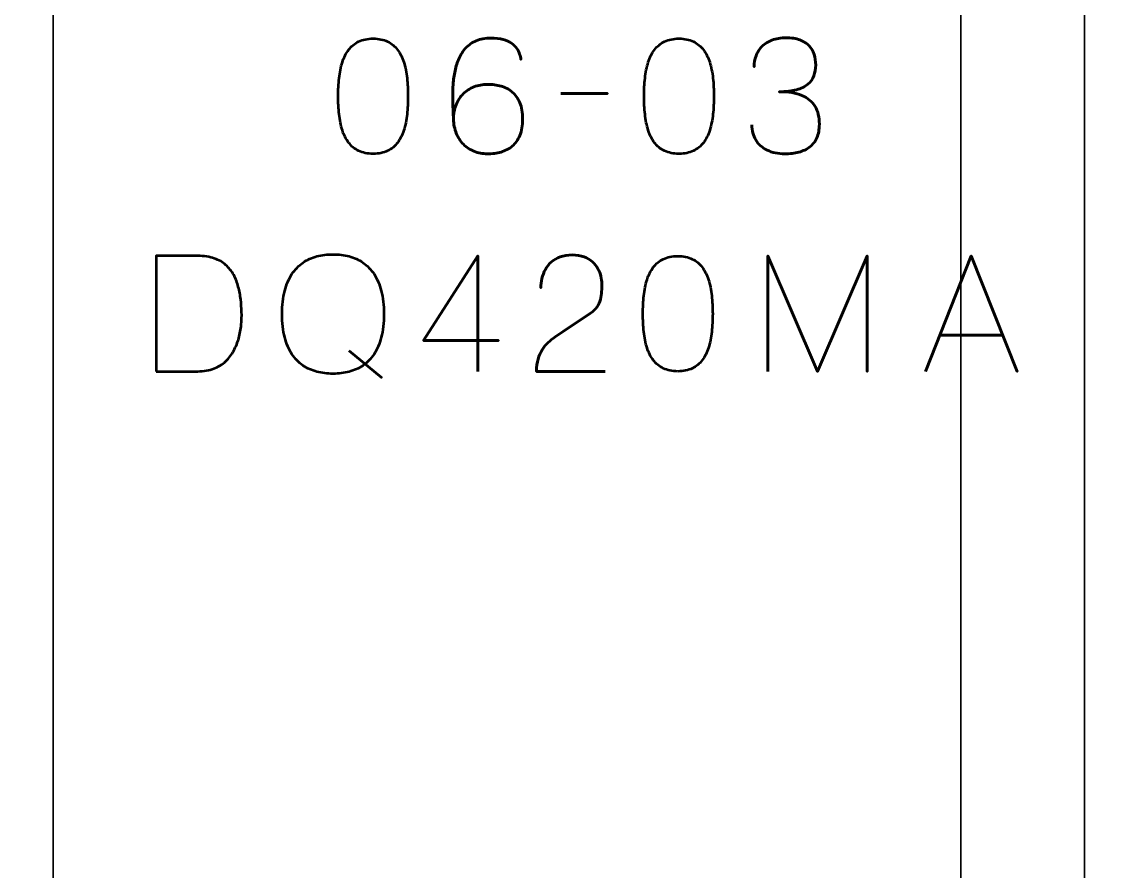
# Model space of a CAD drawing. Header units: centimetres. Extents: x -21 to 0, y -29.7 to 0.
# Drawn here: x -17.427 to -14.809, y -11.424 to -9.363 of the extents above; entities that cross this region are included whole.
import ezdxf

# ---------------------------------------------------------------- set-up
doc = ezdxf.new("R2010")
doc.units = ezdxf.units.CM
doc.header["$MEASUREMENT"] = 0
doc.layers.add('Layer 1', color=7, linetype='Continuous')

msp = doc.modelspace()

# ---------------------------------------------------------------- linework, layer by layer
at = {"layer": 'Layer 1', "color": 30, "lineweight": 35}
msp.add_lwpolyline([(-15.15003, -14.35001), (-14.85003, -14.35001), (-14.85003, -4.75001), (-15.15003, -4.75001), (-15.15003, -14.35001)], close=True, dxfattribs=at)
at = {"layer": 'Layer 1', "color": 22, "lineweight": 53}
msp.add_open_spline([(-21, -29.19991), (-21, -29.19991), (-21, -0.49996), (-21, -0.49996), (-21, -0.49996), (-21, -0.22299), (-20.77691, 0), (-20.49991, 0), (-20.49991, 0), (-20.49991, 0), (-0.5001, 0), (-0.5001, 0), (-0.5001, 0), (-0.22296, 0), (0, -0.22299), (0, -0.49996), (0, -0.49996), (0, -0.49996), (0, -29.19991), (0, -29.19991), (0, -29.19991), (0, -29.47691), (-0.22296, -29.7), (-0.5001, -29.7), (-0.5001, -29.7), (-0.5001, -29.7), (-20.49991, -29.7), (-20.49991, -29.7), (-20.49991, -29.7), (-20.77691, -29.7), (-21, -29.47691), (-21, -29.19991)], degree=3, knots=[0, 0, 0, 0, 0.125, 0.125, 0.125, 0.125, 0.25, 0.25, 0.25, 0.25, 0.375, 0.375, 0.375, 0.375, 0.5, 0.5, 0.5, 0.5, 0.625, 0.625, 0.625, 0.625, 0.75, 0.75, 0.75, 0.75, 0.875, 0.875, 0.875, 0.875, 1, 1, 1, 1], dxfattribs=at)
at = {"layer": 'Layer 1', "color": 114, "lineweight": 53}
msp.add_open_spline([(-18.75006, -14.19993), (-18.75006, -14.19993), (-18.75006, -3.89995), (-18.75006, -3.89995), (-18.75006, -3.89995), (-18.75006, -3.62295), (-18.52697, -3.39999), (-18.24997, -3.39999), (-18.24997, -3.39999), (-18.24997, -3.39999), (-13.9501, -3.39999), (-13.9501, -3.39999), (-13.9501, -3.39999), (-13.67296, -3.39999), (-13.45, -3.62295), (-13.45, -3.89995), (-13.45, -3.89995), (-13.45, -3.89995), (-13.45, -14.19993), (-13.45, -14.19993), (-13.45, -14.19993), (-13.45, -14.47693), (-13.67296, -14.70003), (-13.9501, -14.70003), (-13.9501, -14.70003), (-13.9501, -14.70003), (-18.24997, -14.70003), (-18.24997, -14.70003), (-18.24997, -14.70003), (-18.52697, -14.70003), (-18.75006, -14.47693), (-18.75006, -14.19993)], degree=3, knots=[0, 0, 0, 0, 0.125, 0.125, 0.125, 0.125, 0.25, 0.25, 0.25, 0.25, 0.375, 0.375, 0.375, 0.375, 0.5, 0.5, 0.5, 0.5, 0.625, 0.625, 0.625, 0.625, 0.75, 0.75, 0.75, 0.75, 0.875, 0.875, 0.875, 0.875, 1, 1, 1, 1], dxfattribs=at)
at = {"layer": 'Layer 1', "color": 30, "lineweight": 35}
msp.add_open_spline([(-17.35003, -4.75001), (-17.35003, -4.75001), (-16.55003, -4.75001), (-16.55003, -4.75001), (-16.55003, -4.75001), (-16.55003, -4.75001), (-16.55003, -5.10001), (-16.55003, -5.10001), (-16.55003, -5.10001), (-16.55003, -5.23806), (-16.43808, -5.35001), (-16.30003, -5.35001), (-16.30003, -5.35001), (-16.16198, -5.35001), (-16.05003, -5.23806), (-16.05003, -5.10001), (-16.05003, -5.10001), (-16.05003, -5.10001), (-16.05003, -4.75001), (-16.05003, -4.75001), (-16.05003, -4.75001), (-16.05003, -4.75001), (-14.85003, -4.75001), (-14.85003, -4.75001), (-14.85003, -4.75001), (-14.85003, -4.75001), (-14.85003, -14.35001), (-14.85003, -14.35001), (-14.85003, -14.35001), (-14.85003, -14.35001), (-16.05003, -14.35001), (-16.05003, -14.35001), (-16.05003, -14.35001), (-16.05003, -14.35001), (-16.05003, -14.00001), (-16.05003, -14.00001), (-16.05003, -14.00001), (-16.05003, -13.86196), (-16.16198, -13.75001), (-16.30003, -13.75001), (-16.30003, -13.75001), (-16.43808, -13.75001), (-16.55003, -13.86196), (-16.55003, -14.00001), (-16.55003, -14.00001), (-16.55003, -14.00001), (-16.55003, -14.35001), (-16.55003, -14.35001), (-16.55003, -14.35001), (-16.55003, -14.35001), (-17.35003, -14.35001), (-17.35003, -14.35001), (-17.35003, -14.35001), (-17.35003, -14.35001), (-17.35003, -4.75001), (-17.35003, -4.75001)], degree=3, knots=[0, 0, 0, 0, 0.0714286, 0.0714286, 0.0714286, 0.0714286, 0.1428571, 0.1428571, 0.1428571, 0.1428571, 0.2142857, 0.2142857, 0.2142857, 0.2142857, 0.2857143, 0.2857143, 0.2857143, 0.2857143, 0.3571429, 0.3571429, 0.3571429, 0.3571429, 0.4285714, 0.4285714, 0.4285714, 0.4285714, 0.5, 0.5, 0.5, 0.5, 0.5714286, 0.5714286, 0.5714286, 0.5714286, 0.6428571, 0.6428571, 0.6428571, 0.6428571, 0.7142857, 0.7142857, 0.7142857, 0.7142857, 0.7857143, 0.7857143, 0.7857143, 0.7857143, 0.8571429, 0.8571429, 0.8571429, 0.8571429, 0.9285714, 0.9285714, 0.9285714, 0.9285714, 1, 1, 1, 1], dxfattribs=at)
at = {"layer": 'Layer 1', "color": 30, "lineweight": 53}
for points, knots in [([(-16.57465, -9.6837), (-16.56107, -9.68364), (-16.54936, -9.68124), (-16.5396, -9.67659), (-16.5396, -9.67659), (-16.5299, -9.67193), (-16.52181, -9.66527), (-16.51534, -9.65679), (-16.51534, -9.65679), (-16.50894, -9.64826), (-16.5039, -9.63817), (-16.50014, -9.62653), (-16.50014, -9.62653), (-16.49646, -9.61488), (-16.49381, -9.60214), (-16.49232, -9.58817), (-16.49232, -9.58817), (-16.49077, -9.5742), (-16.48999, -9.55952), (-16.49006, -9.544), (-16.49006, -9.544), (-16.48999, -9.52854), (-16.49077, -9.51386), (-16.49232, -9.49995), (-16.49232, -9.49995), (-16.49381, -9.48605), (-16.49646, -9.47324), (-16.50014, -9.4616), (-16.50014, -9.4616), (-16.5039, -9.45002), (-16.50894, -9.43993), (-16.51534, -9.43133), (-16.51534, -9.43133), (-16.52181, -9.42279), (-16.5299, -9.41613), (-16.5396, -9.41148), (-16.5396, -9.41148), (-16.54936, -9.40675), (-16.56107, -9.40436), (-16.57465, -9.4043), (-16.57465, -9.4043), (-16.58823, -9.40436), (-16.59994, -9.40675), (-16.60971, -9.41148), (-16.60971, -9.41148), (-16.61941, -9.41613), (-16.62749, -9.42279), (-16.63396, -9.43133), (-16.63396, -9.43133), (-16.64036, -9.43993), (-16.64541, -9.45002), (-16.64916, -9.4616), (-16.64916, -9.4616), (-16.65285, -9.47324), (-16.6555, -9.48605), (-16.65699, -9.49995), (-16.65699, -9.49995), (-16.65854, -9.51386), (-16.65931, -9.52854), (-16.65925, -9.544), (-16.65925, -9.544), (-16.65931, -9.55952), (-16.65854, -9.5742), (-16.65699, -9.58817), (-16.65699, -9.58817), (-16.6555, -9.60214), (-16.65285, -9.61488), (-16.64916, -9.62653), (-16.64916, -9.62653), (-16.64541, -9.63817), (-16.64036, -9.64826), (-16.63396, -9.65679), (-16.63396, -9.65679), (-16.62749, -9.66527), (-16.61941, -9.67193), (-16.60971, -9.67659), (-16.60971, -9.67659), (-16.59994, -9.68124), (-16.58823, -9.68364), (-16.57465, -9.6837)], [0, 0, 0, 0, 0.05, 0.05, 0.05, 0.05, 0.1, 0.1, 0.1, 0.1, 0.15, 0.15, 0.15, 0.15, 0.2, 0.2, 0.2, 0.2, 0.25, 0.25, 0.25, 0.25, 0.3, 0.3, 0.3, 0.3, 0.35, 0.35, 0.35, 0.35, 0.4, 0.4, 0.4, 0.4, 0.45, 0.45, 0.45, 0.45, 0.5, 0.5, 0.5, 0.5, 0.55, 0.55, 0.55, 0.55, 0.6, 0.6, 0.6, 0.6, 0.65, 0.65, 0.65, 0.65, 0.7, 0.7, 0.7, 0.7, 0.75, 0.75, 0.75, 0.75, 0.8, 0.8, 0.8, 0.8, 0.85, 0.85, 0.85, 0.85, 0.9, 0.9, 0.9, 0.9, 0.95, 0.95, 0.95, 0.95, 1, 1, 1, 1]), ([(-16.57465, -9.6837), (-16.56107, -9.68364), (-16.54936, -9.68124), (-16.5396, -9.67659), (-16.5396, -9.67659), (-16.5299, -9.67193), (-16.52181, -9.66527), (-16.51534, -9.65679), (-16.51534, -9.65679), (-16.50894, -9.64826), (-16.5039, -9.63817), (-16.50014, -9.62653), (-16.50014, -9.62653), (-16.49646, -9.61488), (-16.49381, -9.60214), (-16.49232, -9.58817), (-16.49232, -9.58817), (-16.49077, -9.5742), (-16.48999, -9.55952), (-16.49006, -9.544), (-16.49006, -9.544), (-16.48999, -9.52854), (-16.49077, -9.51386), (-16.49232, -9.49995), (-16.49232, -9.49995), (-16.49381, -9.48605), (-16.49646, -9.47324), (-16.50014, -9.4616), (-16.50014, -9.4616), (-16.5039, -9.45002), (-16.50894, -9.43993), (-16.51534, -9.43133), (-16.51534, -9.43133), (-16.52181, -9.42279), (-16.5299, -9.41613), (-16.5396, -9.41148), (-16.5396, -9.41148), (-16.54936, -9.40675), (-16.56107, -9.40436), (-16.57465, -9.4043), (-16.57465, -9.4043), (-16.58823, -9.40436), (-16.59994, -9.40675), (-16.60971, -9.41148), (-16.60971, -9.41148), (-16.61941, -9.41613), (-16.62749, -9.42279), (-16.63396, -9.43133), (-16.63396, -9.43133), (-16.64036, -9.43993), (-16.64541, -9.45002), (-16.64916, -9.4616), (-16.64916, -9.4616), (-16.65285, -9.47324), (-16.6555, -9.48605), (-16.65699, -9.49995), (-16.65699, -9.49995), (-16.65854, -9.51386), (-16.65931, -9.52854), (-16.65925, -9.544), (-16.65925, -9.544), (-16.65931, -9.55952), (-16.65854, -9.5742), (-16.65699, -9.58817), (-16.65699, -9.58817), (-16.6555, -9.60214), (-16.65285, -9.61488), (-16.64916, -9.62653), (-16.64916, -9.62653), (-16.64541, -9.63817), (-16.64036, -9.64826), (-16.63396, -9.65679), (-16.63396, -9.65679), (-16.62749, -9.66527), (-16.61941, -9.67193), (-16.60971, -9.67659), (-16.60971, -9.67659), (-16.59994, -9.68124), (-16.58823, -9.68364), (-16.57465, -9.6837)], [0, 0, 0, 0, 0.05, 0.05, 0.05, 0.05, 0.1, 0.1, 0.1, 0.1, 0.15, 0.15, 0.15, 0.15, 0.2, 0.2, 0.2, 0.2, 0.25, 0.25, 0.25, 0.25, 0.3, 0.3, 0.3, 0.3, 0.35, 0.35, 0.35, 0.35, 0.4, 0.4, 0.4, 0.4, 0.45, 0.45, 0.45, 0.45, 0.5, 0.5, 0.5, 0.5, 0.55, 0.55, 0.55, 0.55, 0.6, 0.6, 0.6, 0.6, 0.65, 0.65, 0.65, 0.65, 0.7, 0.7, 0.7, 0.7, 0.75, 0.75, 0.75, 0.75, 0.8, 0.8, 0.8, 0.8, 0.85, 0.85, 0.85, 0.85, 0.9, 0.9, 0.9, 0.9, 0.95, 0.95, 0.95, 0.95, 1, 1, 1, 1]), ([(-16.37985, -9.59949), (-16.37979, -9.58681), (-16.37772, -9.57537), (-16.37358, -9.56502), (-16.37358, -9.56502), (-16.3695, -9.55473), (-16.36375, -9.54587), (-16.35631, -9.53844), (-16.35631, -9.53844), (-16.34894, -9.53106), (-16.3402, -9.52537), (-16.33024, -9.52136), (-16.33024, -9.52136), (-16.32028, -9.51735), (-16.30935, -9.51535), (-16.29758, -9.51528), (-16.29758, -9.51528), (-16.28575, -9.51522), (-16.27469, -9.5167), (-16.2644, -9.51968), (-16.2644, -9.51968), (-16.25412, -9.52259), (-16.24513, -9.52738), (-16.2373, -9.53397), (-16.2373, -9.53397), (-16.22948, -9.54051), (-16.22333, -9.54917), (-16.21894, -9.55997), (-16.21894, -9.55997), (-16.21454, -9.57077), (-16.21227, -9.5839), (-16.21221, -9.59949), (-16.21221, -9.59949), (-16.21227, -9.61508), (-16.21454, -9.62821), (-16.21894, -9.63901), (-16.21894, -9.63901), (-16.22333, -9.64981), (-16.22948, -9.65848), (-16.2373, -9.66501), (-16.2373, -9.66501), (-16.24513, -9.67161), (-16.25412, -9.67639), (-16.2644, -9.6793), (-16.2644, -9.6793), (-16.27469, -9.68228), (-16.28575, -9.68376), (-16.29758, -9.6837), (-16.29758, -9.6837), (-16.30935, -9.68364), (-16.32015, -9.68163), (-16.33005, -9.67762), (-16.33005, -9.67762), (-16.33988, -9.67361), (-16.34842, -9.66792), (-16.35573, -9.66048), (-16.35573, -9.66048), (-16.36303, -9.65311), (-16.36879, -9.64425), (-16.37293, -9.6339), (-16.37293, -9.6339), (-16.37713, -9.62362), (-16.3794, -9.61217), (-16.37985, -9.59949), (-16.37985, -9.59949), (-16.38011, -9.59309), (-16.38043, -9.58546), (-16.38089, -9.5766), (-16.38089, -9.5766), (-16.38134, -9.56767), (-16.3816, -9.55797), (-16.38166, -9.54756), (-16.38166, -9.54756), (-16.38173, -9.53708), (-16.3814, -9.52628), (-16.38056, -9.51522), (-16.38056, -9.51522), (-16.37979, -9.50409), (-16.37823, -9.49316), (-16.37597, -9.48236), (-16.37597, -9.48236), (-16.37371, -9.47163), (-16.37047, -9.46147), (-16.3662, -9.45196), (-16.3662, -9.45196), (-16.36194, -9.44246), (-16.35644, -9.43405), (-16.34965, -9.42674), (-16.34965, -9.42674), (-16.34279, -9.41943), (-16.33445, -9.41367), (-16.32455, -9.40947), (-16.32455, -9.40947), (-16.31466, -9.40533), (-16.30295, -9.4032), (-16.28943, -9.40313), (-16.28943, -9.40313), (-16.27766, -9.4032), (-16.2677, -9.40436), (-16.25942, -9.40663), (-16.25942, -9.40663), (-16.25114, -9.40889), (-16.24435, -9.41193), (-16.23892, -9.41568), (-16.23892, -9.41568), (-16.23355, -9.4195), (-16.22928, -9.42364), (-16.22618, -9.42823), (-16.22618, -9.42823), (-16.22307, -9.43275), (-16.22075, -9.43735), (-16.21932, -9.44194), (-16.21932, -9.44194), (-16.21784, -9.44653), (-16.21687, -9.4508), (-16.21648, -9.45474), (-16.21648, -9.45474), (-16.21687, -9.4508), (-16.21784, -9.44653), (-16.21932, -9.44194), (-16.21932, -9.44194), (-16.22075, -9.43735), (-16.22307, -9.43275), (-16.22618, -9.42823), (-16.22618, -9.42823), (-16.22928, -9.42364), (-16.23355, -9.4195), (-16.23892, -9.41568), (-16.23892, -9.41568), (-16.24435, -9.41193), (-16.25114, -9.40889), (-16.25942, -9.40663), (-16.25942, -9.40663), (-16.2677, -9.40436), (-16.27766, -9.4032), (-16.28943, -9.40313), (-16.28943, -9.40313), (-16.30295, -9.4032), (-16.31466, -9.40533), (-16.32455, -9.40947), (-16.32455, -9.40947), (-16.33445, -9.41367), (-16.34279, -9.41943), (-16.34965, -9.42674), (-16.34965, -9.42674), (-16.35644, -9.43405), (-16.36194, -9.44246), (-16.3662, -9.45196), (-16.3662, -9.45196), (-16.37047, -9.46147), (-16.37371, -9.47163), (-16.37597, -9.48236), (-16.37597, -9.48236), (-16.37823, -9.49316), (-16.37979, -9.50409), (-16.38056, -9.51522), (-16.38056, -9.51522), (-16.3814, -9.52628), (-16.38173, -9.53708), (-16.38166, -9.54756), (-16.38166, -9.54756), (-16.3816, -9.55797), (-16.38134, -9.56767), (-16.38089, -9.5766), (-16.38089, -9.5766), (-16.38043, -9.58546), (-16.38011, -9.59309), (-16.37985, -9.59949), (-16.37985, -9.59949), (-16.3794, -9.61217), (-16.37713, -9.62362), (-16.37293, -9.6339), (-16.37293, -9.6339), (-16.36879, -9.64425), (-16.36303, -9.65311), (-16.35573, -9.66048), (-16.35573, -9.66048), (-16.34842, -9.66792), (-16.33988, -9.67361), (-16.33005, -9.67762), (-16.33005, -9.67762), (-16.32015, -9.68163), (-16.30935, -9.68364), (-16.29758, -9.6837), (-16.29758, -9.6837), (-16.28575, -9.68376), (-16.27469, -9.68228), (-16.2644, -9.6793), (-16.2644, -9.6793), (-16.25412, -9.67639), (-16.24513, -9.67161), (-16.2373, -9.66501), (-16.2373, -9.66501), (-16.22948, -9.65848), (-16.22333, -9.64981), (-16.21894, -9.63901), (-16.21894, -9.63901), (-16.21454, -9.62821), (-16.21227, -9.61508), (-16.21221, -9.59949), (-16.21221, -9.59949), (-16.21227, -9.5839), (-16.21454, -9.57077), (-16.21894, -9.55997), (-16.21894, -9.55997), (-16.22333, -9.54917), (-16.22948, -9.54051), (-16.2373, -9.53397), (-16.2373, -9.53397), (-16.24513, -9.52738), (-16.25412, -9.52259), (-16.2644, -9.51968), (-16.2644, -9.51968), (-16.27469, -9.5167), (-16.28575, -9.51522), (-16.29758, -9.51528), (-16.29758, -9.51528), (-16.30935, -9.51535), (-16.32028, -9.51735), (-16.33024, -9.52136), (-16.33024, -9.52136), (-16.3402, -9.52537), (-16.34894, -9.53106), (-16.35631, -9.53844), (-16.35631, -9.53844), (-16.36375, -9.54587), (-16.3695, -9.55473), (-16.37358, -9.56502), (-16.37358, -9.56502), (-16.37772, -9.57537), (-16.37979, -9.58681), (-16.37985, -9.59949)], [0, 0, 0, 0, 0.0172414, 0.0172414, 0.0172414, 0.0172414, 0.0344828, 0.0344828, 0.0344828, 0.0344828, 0.0517241, 0.0517241, 0.0517241, 0.0517241, 0.0689655, 0.0689655, 0.0689655, 0.0689655, 0.0862069, 0.0862069, 0.0862069, 0.0862069, 0.1034483, 0.1034483, 0.1034483, 0.1034483, 0.1206897, 0.1206897, 0.1206897, 0.1206897, 0.137931, 0.137931, 0.137931, 0.137931, 0.1551724, 0.1551724, 0.1551724, 0.1551724, 0.1724138, 0.1724138, 0.1724138, 0.1724138, 0.1896552, 0.1896552, 0.1896552, 0.1896552, 0.2068966, 0.2068966, 0.2068966, 0.2068966, 0.2241379, 0.2241379, 0.2241379, 0.2241379, 0.2413793, 0.2413793, 0.2413793, 0.2413793, 0.2586207, 0.2586207, 0.2586207, 0.2586207, 0.2758621, 0.2758621, 0.2758621, 0.2758621, 0.2931034, 0.2931034, 0.2931034, 0.2931034, 0.3103448, 0.3103448, 0.3103448, 0.3103448, 0.3275862, 0.3275862, 0.3275862, 0.3275862, 0.3448276, 0.3448276, 0.3448276, 0.3448276, 0.362069, 0.362069, 0.362069, 0.362069, 0.3793103, 0.3793103, 0.3793103, 0.3793103, 0.3965517, 0.3965517, 0.3965517, 0.3965517, 0.4137931, 0.4137931, 0.4137931, 0.4137931, 0.4310345, 0.4310345, 0.4310345, 0.4310345, 0.4482759, 0.4482759, 0.4482759, 0.4482759, 0.4655172, 0.4655172, 0.4655172, 0.4655172, 0.4827586, 0.4827586, 0.4827586, 0.4827586, 0.5, 0.5, 0.5, 0.5, 0.5172414, 0.5172414, 0.5172414, 0.5172414, 0.5344828, 0.5344828, 0.5344828, 0.5344828, 0.5517241, 0.5517241, 0.5517241, 0.5517241, 0.5689655, 0.5689655, 0.5689655, 0.5689655, 0.5862069, 0.5862069, 0.5862069, 0.5862069, 0.6034483, 0.6034483, 0.6034483, 0.6034483, 0.6206897, 0.6206897, 0.6206897, 0.6206897, 0.637931, 0.637931, 0.637931, 0.637931, 0.6551724, 0.6551724, 0.6551724, 0.6551724, 0.6724138, 0.6724138, 0.6724138, 0.6724138, 0.6896552, 0.6896552, 0.6896552, 0.6896552, 0.7068966, 0.7068966, 0.7068966, 0.7068966, 0.7241379, 0.7241379, 0.7241379, 0.7241379, 0.7413793, 0.7413793, 0.7413793, 0.7413793, 0.7586207, 0.7586207, 0.7586207, 0.7586207, 0.7758621, 0.7758621, 0.7758621, 0.7758621, 0.7931034, 0.7931034, 0.7931034, 0.7931034, 0.8103448, 0.8103448, 0.8103448, 0.8103448, 0.8275862, 0.8275862, 0.8275862, 0.8275862, 0.8448276, 0.8448276, 0.8448276, 0.8448276, 0.862069, 0.862069, 0.862069, 0.862069, 0.8793103, 0.8793103, 0.8793103, 0.8793103, 0.8965517, 0.8965517, 0.8965517, 0.8965517, 0.9137931, 0.9137931, 0.9137931, 0.9137931, 0.9310345, 0.9310345, 0.9310345, 0.9310345, 0.9482759, 0.9482759, 0.9482759, 0.9482759, 0.9655172, 0.9655172, 0.9655172, 0.9655172, 0.9827586, 0.9827586, 0.9827586, 0.9827586, 1, 1, 1, 1]), ([(-15.83307, -9.6837), (-15.81949, -9.68364), (-15.80778, -9.68124), (-15.79802, -9.67659), (-15.79802, -9.67659), (-15.78832, -9.67193), (-15.78023, -9.66527), (-15.77376, -9.65679), (-15.77376, -9.65679), (-15.76736, -9.64826), (-15.76232, -9.63817), (-15.75856, -9.62653), (-15.75856, -9.62653), (-15.75488, -9.61488), (-15.75223, -9.60214), (-15.75074, -9.58817), (-15.75074, -9.58817), (-15.74919, -9.5742), (-15.74841, -9.55952), (-15.74848, -9.544), (-15.74848, -9.544), (-15.74841, -9.52854), (-15.74919, -9.51386), (-15.75074, -9.49995), (-15.75074, -9.49995), (-15.75223, -9.48605), (-15.75488, -9.47324), (-15.75856, -9.4616), (-15.75856, -9.4616), (-15.76232, -9.45002), (-15.76736, -9.43993), (-15.77376, -9.43133), (-15.77376, -9.43133), (-15.78023, -9.42279), (-15.78832, -9.41613), (-15.79802, -9.41148), (-15.79802, -9.41148), (-15.80778, -9.40675), (-15.81949, -9.40436), (-15.83307, -9.4043), (-15.83307, -9.4043), (-15.84665, -9.40436), (-15.85836, -9.40675), (-15.86813, -9.41148), (-15.86813, -9.41148), (-15.87783, -9.41613), (-15.88591, -9.42279), (-15.89238, -9.43133), (-15.89238, -9.43133), (-15.89878, -9.43993), (-15.90383, -9.45002), (-15.90758, -9.4616), (-15.90758, -9.4616), (-15.91127, -9.47324), (-15.91392, -9.48605), (-15.91541, -9.49995), (-15.91541, -9.49995), (-15.91696, -9.51386), (-15.91773, -9.52854), (-15.91767, -9.544), (-15.91767, -9.544), (-15.91773, -9.55952), (-15.91696, -9.5742), (-15.91541, -9.58817), (-15.91541, -9.58817), (-15.91392, -9.60214), (-15.91127, -9.61488), (-15.90758, -9.62653), (-15.90758, -9.62653), (-15.90383, -9.63817), (-15.89878, -9.64826), (-15.89238, -9.65679), (-15.89238, -9.65679), (-15.88591, -9.66527), (-15.87783, -9.67193), (-15.86813, -9.67659), (-15.86813, -9.67659), (-15.85836, -9.68124), (-15.84665, -9.68364), (-15.83307, -9.6837)], [0, 0, 0, 0, 0.05, 0.05, 0.05, 0.05, 0.1, 0.1, 0.1, 0.1, 0.15, 0.15, 0.15, 0.15, 0.2, 0.2, 0.2, 0.2, 0.25, 0.25, 0.25, 0.25, 0.3, 0.3, 0.3, 0.3, 0.35, 0.35, 0.35, 0.35, 0.4, 0.4, 0.4, 0.4, 0.45, 0.45, 0.45, 0.45, 0.5, 0.5, 0.5, 0.5, 0.55, 0.55, 0.55, 0.55, 0.6, 0.6, 0.6, 0.6, 0.65, 0.65, 0.65, 0.65, 0.7, 0.7, 0.7, 0.7, 0.75, 0.75, 0.75, 0.75, 0.8, 0.8, 0.8, 0.8, 0.85, 0.85, 0.85, 0.85, 0.9, 0.9, 0.9, 0.9, 0.95, 0.95, 0.95, 0.95, 1, 1, 1, 1]), ([(-15.83307, -9.6837), (-15.81949, -9.68364), (-15.80778, -9.68124), (-15.79802, -9.67659), (-15.79802, -9.67659), (-15.78832, -9.67193), (-15.78023, -9.66527), (-15.77376, -9.65679), (-15.77376, -9.65679), (-15.76736, -9.64826), (-15.76232, -9.63817), (-15.75856, -9.62653), (-15.75856, -9.62653), (-15.75488, -9.61488), (-15.75223, -9.60214), (-15.75074, -9.58817), (-15.75074, -9.58817), (-15.74919, -9.5742), (-15.74841, -9.55952), (-15.74848, -9.544), (-15.74848, -9.544), (-15.74841, -9.52854), (-15.74919, -9.51386), (-15.75074, -9.49995), (-15.75074, -9.49995), (-15.75223, -9.48605), (-15.75488, -9.47324), (-15.75856, -9.4616), (-15.75856, -9.4616), (-15.76232, -9.45002), (-15.76736, -9.43993), (-15.77376, -9.43133), (-15.77376, -9.43133), (-15.78023, -9.42279), (-15.78832, -9.41613), (-15.79802, -9.41148), (-15.79802, -9.41148), (-15.80778, -9.40675), (-15.81949, -9.40436), (-15.83307, -9.4043), (-15.83307, -9.4043), (-15.84665, -9.40436), (-15.85836, -9.40675), (-15.86813, -9.41148), (-15.86813, -9.41148), (-15.87783, -9.41613), (-15.88591, -9.42279), (-15.89238, -9.43133), (-15.89238, -9.43133), (-15.89878, -9.43993), (-15.90383, -9.45002), (-15.90758, -9.4616), (-15.90758, -9.4616), (-15.91127, -9.47324), (-15.91392, -9.48605), (-15.91541, -9.49995), (-15.91541, -9.49995), (-15.91696, -9.51386), (-15.91773, -9.52854), (-15.91767, -9.544), (-15.91767, -9.544), (-15.91773, -9.55952), (-15.91696, -9.5742), (-15.91541, -9.58817), (-15.91541, -9.58817), (-15.91392, -9.60214), (-15.91127, -9.61488), (-15.90758, -9.62653), (-15.90758, -9.62653), (-15.90383, -9.63817), (-15.89878, -9.64826), (-15.89238, -9.65679), (-15.89238, -9.65679), (-15.88591, -9.66527), (-15.87783, -9.67193), (-15.86813, -9.67659), (-15.86813, -9.67659), (-15.85836, -9.68124), (-15.84665, -9.68364), (-15.83307, -9.6837)], [0, 0, 0, 0, 0.05, 0.05, 0.05, 0.05, 0.1, 0.1, 0.1, 0.1, 0.15, 0.15, 0.15, 0.15, 0.2, 0.2, 0.2, 0.2, 0.25, 0.25, 0.25, 0.25, 0.3, 0.3, 0.3, 0.3, 0.35, 0.35, 0.35, 0.35, 0.4, 0.4, 0.4, 0.4, 0.45, 0.45, 0.45, 0.45, 0.5, 0.5, 0.5, 0.5, 0.55, 0.55, 0.55, 0.55, 0.6, 0.6, 0.6, 0.6, 0.65, 0.65, 0.65, 0.65, 0.7, 0.7, 0.7, 0.7, 0.75, 0.75, 0.75, 0.75, 0.8, 0.8, 0.8, 0.8, 0.85, 0.85, 0.85, 0.85, 0.9, 0.9, 0.9, 0.9, 0.95, 0.95, 0.95, 0.95, 1, 1, 1, 1]), ([(-15.65651, -9.61346), (-15.65644, -9.62743), (-15.65321, -9.63959), (-15.64681, -9.65013), (-15.64681, -9.65013), (-15.64041, -9.66061), (-15.63129, -9.66882), (-15.61939, -9.67471), (-15.61939, -9.67471), (-15.60748, -9.6806), (-15.59319, -9.68357), (-15.57657, -9.6837), (-15.57657, -9.6837), (-15.56409, -9.6837), (-15.55277, -9.68241), (-15.54248, -9.67969), (-15.54248, -9.67969), (-15.53227, -9.67697), (-15.52347, -9.67277), (-15.51603, -9.66701), (-15.51603, -9.66701), (-15.50859, -9.66126), (-15.5029, -9.65382), (-15.49883, -9.64476), (-15.49883, -9.64476), (-15.49482, -9.63565), (-15.49281, -9.62471), (-15.49275, -9.61191), (-15.49275, -9.61191), (-15.49268, -9.59483), (-15.49618, -9.58041), (-15.5031, -9.5687), (-15.5031, -9.5687), (-15.51002, -9.557), (-15.52075, -9.5482), (-15.53518, -9.54219), (-15.53518, -9.54219), (-15.5496, -9.53617), (-15.5681, -9.53313), (-15.59054, -9.53313), (-15.59054, -9.53313), (-15.57379, -9.5332), (-15.55975, -9.53165), (-15.54831, -9.52848), (-15.54831, -9.52848), (-15.53692, -9.52531), (-15.5278, -9.52084), (-15.52095, -9.51502), (-15.52095, -9.51502), (-15.51409, -9.50927), (-15.50911, -9.50241), (-15.50614, -9.49452), (-15.50614, -9.49452), (-15.5031, -9.48669), (-15.50161, -9.47809), (-15.50167, -9.46871), (-15.50167, -9.46871), (-15.50161, -9.45934), (-15.5029, -9.45067), (-15.50549, -9.44265), (-15.50549, -9.44265), (-15.50801, -9.43463), (-15.51215, -9.42758), (-15.51778, -9.42157), (-15.51778, -9.42157), (-15.5234, -9.41555), (-15.53084, -9.41083), (-15.53996, -9.40747), (-15.53996, -9.40747), (-15.54915, -9.4041), (-15.56034, -9.40242), (-15.57346, -9.40236), (-15.57346, -9.40236), (-15.58653, -9.40242), (-15.59798, -9.40436), (-15.60768, -9.40811), (-15.60768, -9.40811), (-15.61744, -9.41186), (-15.62546, -9.41697), (-15.63193, -9.42351), (-15.63193, -9.42351), (-15.63834, -9.43004), (-15.64312, -9.43748), (-15.64629, -9.44588), (-15.64629, -9.44588), (-15.64952, -9.45429), (-15.65108, -9.46322), (-15.65108, -9.4726), (-15.65108, -9.4726), (-15.65108, -9.46322), (-15.64952, -9.45429), (-15.64629, -9.44588), (-15.64629, -9.44588), (-15.64312, -9.43748), (-15.63834, -9.43004), (-15.63193, -9.42351), (-15.63193, -9.42351), (-15.62546, -9.41697), (-15.61744, -9.41186), (-15.60768, -9.40811), (-15.60768, -9.40811), (-15.59798, -9.40436), (-15.58653, -9.40242), (-15.57346, -9.40236), (-15.57346, -9.40236), (-15.56034, -9.40242), (-15.54915, -9.4041), (-15.53996, -9.40747), (-15.53996, -9.40747), (-15.53084, -9.41083), (-15.5234, -9.41555), (-15.51778, -9.42157), (-15.51778, -9.42157), (-15.51215, -9.42758), (-15.50801, -9.43463), (-15.50549, -9.44265), (-15.50549, -9.44265), (-15.5029, -9.45067), (-15.50161, -9.45934), (-15.50167, -9.46871), (-15.50167, -9.46871), (-15.50161, -9.47809), (-15.5031, -9.48669), (-15.50614, -9.49452), (-15.50614, -9.49452), (-15.50911, -9.50241), (-15.51409, -9.50927), (-15.52095, -9.51502), (-15.52095, -9.51502), (-15.5278, -9.52084), (-15.53692, -9.52531), (-15.54831, -9.52848), (-15.54831, -9.52848), (-15.55975, -9.53165), (-15.57379, -9.5332), (-15.59054, -9.53313), (-15.59054, -9.53313), (-15.5681, -9.53313), (-15.5496, -9.53617), (-15.53518, -9.54219), (-15.53518, -9.54219), (-15.52075, -9.5482), (-15.51002, -9.557), (-15.5031, -9.5687), (-15.5031, -9.5687), (-15.49618, -9.58041), (-15.49268, -9.59483), (-15.49275, -9.61191), (-15.49275, -9.61191), (-15.49281, -9.62471), (-15.49482, -9.63565), (-15.49883, -9.64476), (-15.49883, -9.64476), (-15.5029, -9.65382), (-15.50859, -9.66126), (-15.51603, -9.66701), (-15.51603, -9.66701), (-15.52347, -9.67277), (-15.53227, -9.67697), (-15.54248, -9.67969), (-15.54248, -9.67969), (-15.55277, -9.68241), (-15.56409, -9.6837), (-15.57657, -9.6837), (-15.57657, -9.6837), (-15.59319, -9.68357), (-15.60748, -9.6806), (-15.61939, -9.67471), (-15.61939, -9.67471), (-15.63129, -9.66882), (-15.64041, -9.66061), (-15.64681, -9.65013), (-15.64681, -9.65013), (-15.65321, -9.63959), (-15.65644, -9.62743), (-15.65651, -9.61346)], [0, 0, 0, 0, 0.0227273, 0.0227273, 0.0227273, 0.0227273, 0.0454545, 0.0454545, 0.0454545, 0.0454545, 0.0681818, 0.0681818, 0.0681818, 0.0681818, 0.0909091, 0.0909091, 0.0909091, 0.0909091, 0.1136364, 0.1136364, 0.1136364, 0.1136364, 0.1363636, 0.1363636, 0.1363636, 0.1363636, 0.1590909, 0.1590909, 0.1590909, 0.1590909, 0.1818182, 0.1818182, 0.1818182, 0.1818182, 0.2045455, 0.2045455, 0.2045455, 0.2045455, 0.2272727, 0.2272727, 0.2272727, 0.2272727, 0.25, 0.25, 0.25, 0.25, 0.2727273, 0.2727273, 0.2727273, 0.2727273, 0.2954545, 0.2954545, 0.2954545, 0.2954545, 0.3181818, 0.3181818, 0.3181818, 0.3181818, 0.3409091, 0.3409091, 0.3409091, 0.3409091, 0.3636364, 0.3636364, 0.3636364, 0.3636364, 0.3863636, 0.3863636, 0.3863636, 0.3863636, 0.4090909, 0.4090909, 0.4090909, 0.4090909, 0.4318182, 0.4318182, 0.4318182, 0.4318182, 0.4545455, 0.4545455, 0.4545455, 0.4545455, 0.4772727, 0.4772727, 0.4772727, 0.4772727, 0.5, 0.5, 0.5, 0.5, 0.5227273, 0.5227273, 0.5227273, 0.5227273, 0.5454545, 0.5454545, 0.5454545, 0.5454545, 0.5681818, 0.5681818, 0.5681818, 0.5681818, 0.5909091, 0.5909091, 0.5909091, 0.5909091, 0.6136364, 0.6136364, 0.6136364, 0.6136364, 0.6363636, 0.6363636, 0.6363636, 0.6363636, 0.6590909, 0.6590909, 0.6590909, 0.6590909, 0.6818182, 0.6818182, 0.6818182, 0.6818182, 0.7045455, 0.7045455, 0.7045455, 0.7045455, 0.7272727, 0.7272727, 0.7272727, 0.7272727, 0.75, 0.75, 0.75, 0.75, 0.7727273, 0.7727273, 0.7727273, 0.7727273, 0.7954545, 0.7954545, 0.7954545, 0.7954545, 0.8181818, 0.8181818, 0.8181818, 0.8181818, 0.8409091, 0.8409091, 0.8409091, 0.8409091, 0.8636364, 0.8636364, 0.8636364, 0.8636364, 0.8863636, 0.8863636, 0.8863636, 0.8863636, 0.9090909, 0.9090909, 0.9090909, 0.9090909, 0.9318182, 0.9318182, 0.9318182, 0.9318182, 0.9545455, 0.9545455, 0.9545455, 0.9545455, 0.9772727, 0.9772727, 0.9772727, 0.9772727, 1, 1, 1, 1]), ([(-16.11946, -9.5374), (-16.11946, -9.5374), (-16.00653, -9.5374), (-16.00653, -9.5374), (-16.00653, -9.5374), (-16.00653, -9.5374), (-16.11946, -9.5374), (-16.11946, -9.5374)], [0, 0, 0, 0, 0.5, 0.5, 0.5, 0.5, 1, 1, 1, 1]), ([(-17.10029, -10.21108), (-17.10029, -10.21108), (-17.10029, -9.93129), (-17.10029, -9.93129), (-17.10029, -9.93129), (-17.10029, -9.93129), (-16.99939, -9.93129), (-16.99939, -9.93129), (-16.99939, -9.93129), (-16.98407, -9.93135), (-16.97081, -9.93336), (-16.95962, -9.9373), (-16.95962, -9.9373), (-16.94849, -9.94125), (-16.93905, -9.94668), (-16.93142, -9.95354), (-16.93142, -9.95354), (-16.92372, -9.96046), (-16.91751, -9.96841), (-16.91266, -9.97734), (-16.91266, -9.97734), (-16.90781, -9.98633), (-16.90406, -9.9959), (-16.90141, -10.00605), (-16.90141, -10.00605), (-16.89876, -10.01614), (-16.89688, -10.02643), (-16.89572, -10.03684), (-16.89572, -10.03684), (-16.89455, -10.04725), (-16.89378, -10.05734), (-16.89345, -10.06711), (-16.89345, -10.06711), (-16.893, -10.07688), (-16.89332, -10.08716), (-16.89436, -10.09796), (-16.89436, -10.09796), (-16.89539, -10.10876), (-16.89733, -10.11956), (-16.90024, -10.1303), (-16.90024, -10.1303), (-16.90309, -10.14104), (-16.90716, -10.15125), (-16.9124, -10.16089), (-16.9124, -10.16089), (-16.91758, -10.17059), (-16.92417, -10.17919), (-16.93207, -10.1867), (-16.93207, -10.1867), (-16.94002, -10.1942), (-16.94953, -10.20015), (-16.96065, -10.20448), (-16.96065, -10.20448), (-16.97178, -10.20882), (-16.98471, -10.21102), (-16.99939, -10.21108), (-16.99939, -10.21108), (-16.99939, -10.21108), (-17.10029, -10.21108), (-17.10029, -10.21108)], [0, 0, 0, 0, 0.0666667, 0.0666667, 0.0666667, 0.0666667, 0.1333333, 0.1333333, 0.1333333, 0.1333333, 0.2, 0.2, 0.2, 0.2, 0.2666667, 0.2666667, 0.2666667, 0.2666667, 0.3333333, 0.3333333, 0.3333333, 0.3333333, 0.4, 0.4, 0.4, 0.4, 0.4666667, 0.4666667, 0.4666667, 0.4666667, 0.5333333, 0.5333333, 0.5333333, 0.5333333, 0.6, 0.6, 0.6, 0.6, 0.6666667, 0.6666667, 0.6666667, 0.6666667, 0.7333333, 0.7333333, 0.7333333, 0.7333333, 0.8, 0.8, 0.8, 0.8, 0.8666667, 0.8666667, 0.8666667, 0.8666667, 0.9333333, 0.9333333, 0.9333333, 0.9333333, 1, 1, 1, 1]), ([(-17.10029, -10.21108), (-17.10029, -10.21108), (-17.10029, -9.93129), (-17.10029, -9.93129), (-17.10029, -9.93129), (-17.10029, -9.93129), (-16.99939, -9.93129), (-16.99939, -9.93129), (-16.99939, -9.93129), (-16.98407, -9.93135), (-16.97081, -9.93336), (-16.95962, -9.9373), (-16.95962, -9.9373), (-16.94849, -9.94125), (-16.93905, -9.94668), (-16.93142, -9.95354), (-16.93142, -9.95354), (-16.92372, -9.96046), (-16.91751, -9.96841), (-16.91266, -9.97734), (-16.91266, -9.97734), (-16.90781, -9.98633), (-16.90406, -9.9959), (-16.90141, -10.00605), (-16.90141, -10.00605), (-16.89876, -10.01614), (-16.89688, -10.02643), (-16.89572, -10.03684), (-16.89572, -10.03684), (-16.89455, -10.04725), (-16.89378, -10.05734), (-16.89345, -10.06711), (-16.89345, -10.06711), (-16.893, -10.07688), (-16.89332, -10.08716), (-16.89436, -10.09796), (-16.89436, -10.09796), (-16.89539, -10.10876), (-16.89733, -10.11956), (-16.90024, -10.1303), (-16.90024, -10.1303), (-16.90309, -10.14104), (-16.90716, -10.15125), (-16.9124, -10.16089), (-16.9124, -10.16089), (-16.91758, -10.17059), (-16.92417, -10.17919), (-16.93207, -10.1867), (-16.93207, -10.1867), (-16.94002, -10.1942), (-16.94953, -10.20015), (-16.96065, -10.20448), (-16.96065, -10.20448), (-16.97178, -10.20882), (-16.98471, -10.21102), (-16.99939, -10.21108), (-16.99939, -10.21108), (-16.99939, -10.21108), (-17.10029, -10.21108), (-17.10029, -10.21108)], [0, 0, 0, 0, 0.0666667, 0.0666667, 0.0666667, 0.0666667, 0.1333333, 0.1333333, 0.1333333, 0.1333333, 0.2, 0.2, 0.2, 0.2, 0.2666667, 0.2666667, 0.2666667, 0.2666667, 0.3333333, 0.3333333, 0.3333333, 0.3333333, 0.4, 0.4, 0.4, 0.4, 0.4666667, 0.4666667, 0.4666667, 0.4666667, 0.5333333, 0.5333333, 0.5333333, 0.5333333, 0.6, 0.6, 0.6, 0.6, 0.6666667, 0.6666667, 0.6666667, 0.6666667, 0.7333333, 0.7333333, 0.7333333, 0.7333333, 0.8, 0.8, 0.8, 0.8, 0.8666667, 0.8666667, 0.8666667, 0.8666667, 0.9333333, 0.9333333, 0.9333333, 0.9333333, 1, 1, 1, 1]), ([(-16.67187, -10.2169), (-16.65822, -10.21697), (-16.64528, -10.21535), (-16.63293, -10.21218), (-16.63293, -10.21218), (-16.62064, -10.20895), (-16.60939, -10.2039), (-16.59911, -10.19692), (-16.59911, -10.19692), (-16.58882, -10.18993), (-16.5799, -10.18081), (-16.57233, -10.16956), (-16.57233, -10.16956), (-16.56476, -10.15824), (-16.55894, -10.14459), (-16.5548, -10.12849), (-16.5548, -10.12849), (-16.5506, -10.11238), (-16.54853, -10.09363), (-16.54846, -10.07215), (-16.54846, -10.07215), (-16.54853, -10.05088), (-16.5506, -10.03218), (-16.5548, -10.01614), (-16.5548, -10.01614), (-16.55894, -10.00004), (-16.56476, -9.98639), (-16.57233, -9.97507), (-16.57233, -9.97507), (-16.5799, -9.96382), (-16.58882, -9.95464), (-16.59911, -9.94765), (-16.59911, -9.94765), (-16.60939, -9.9406), (-16.62064, -9.93549), (-16.63293, -9.93219), (-16.63293, -9.93219), (-16.64528, -9.92896), (-16.65822, -9.92734), (-16.67187, -9.92741), (-16.67187, -9.92741), (-16.68551, -9.92734), (-16.69845, -9.92896), (-16.7108, -9.93219), (-16.7108, -9.93219), (-16.72309, -9.93549), (-16.73434, -9.9406), (-16.74463, -9.94765), (-16.74463, -9.94765), (-16.75491, -9.95464), (-16.76384, -9.96382), (-16.7714, -9.97507), (-16.7714, -9.97507), (-16.77897, -9.98639), (-16.78479, -10.00004), (-16.78893, -10.01614), (-16.78893, -10.01614), (-16.79314, -10.03218), (-16.7952, -10.05088), (-16.79527, -10.07215), (-16.79527, -10.07215), (-16.7952, -10.09363), (-16.79314, -10.11238), (-16.78893, -10.12849), (-16.78893, -10.12849), (-16.78479, -10.14459), (-16.77897, -10.15824), (-16.7714, -10.16956), (-16.7714, -10.16956), (-16.76384, -10.18081), (-16.75491, -10.18993), (-16.74463, -10.19692), (-16.74463, -10.19692), (-16.73434, -10.2039), (-16.72309, -10.20895), (-16.7108, -10.21218), (-16.7108, -10.21218), (-16.69845, -10.21535), (-16.68551, -10.21697), (-16.67187, -10.2169)], [0, 0, 0, 0, 0.05, 0.05, 0.05, 0.05, 0.1, 0.1, 0.1, 0.1, 0.15, 0.15, 0.15, 0.15, 0.2, 0.2, 0.2, 0.2, 0.25, 0.25, 0.25, 0.25, 0.3, 0.3, 0.3, 0.3, 0.35, 0.35, 0.35, 0.35, 0.4, 0.4, 0.4, 0.4, 0.45, 0.45, 0.45, 0.45, 0.5, 0.5, 0.5, 0.5, 0.55, 0.55, 0.55, 0.55, 0.6, 0.6, 0.6, 0.6, 0.65, 0.65, 0.65, 0.65, 0.7, 0.7, 0.7, 0.7, 0.75, 0.75, 0.75, 0.75, 0.8, 0.8, 0.8, 0.8, 0.85, 0.85, 0.85, 0.85, 0.9, 0.9, 0.9, 0.9, 0.95, 0.95, 0.95, 0.95, 1, 1, 1, 1]), ([(-16.67187, -10.2169), (-16.65822, -10.21697), (-16.64528, -10.21535), (-16.63293, -10.21218), (-16.63293, -10.21218), (-16.62064, -10.20895), (-16.60939, -10.2039), (-16.59911, -10.19692), (-16.59911, -10.19692), (-16.58882, -10.18993), (-16.5799, -10.18081), (-16.57233, -10.16956), (-16.57233, -10.16956), (-16.56476, -10.15824), (-16.55894, -10.14459), (-16.5548, -10.12849), (-16.5548, -10.12849), (-16.5506, -10.11238), (-16.54853, -10.09363), (-16.54846, -10.07215), (-16.54846, -10.07215), (-16.54853, -10.05088), (-16.5506, -10.03218), (-16.5548, -10.01614), (-16.5548, -10.01614), (-16.55894, -10.00004), (-16.56476, -9.98639), (-16.57233, -9.97507), (-16.57233, -9.97507), (-16.5799, -9.96382), (-16.58882, -9.95464), (-16.59911, -9.94765), (-16.59911, -9.94765), (-16.60939, -9.9406), (-16.62064, -9.93549), (-16.63293, -9.93219), (-16.63293, -9.93219), (-16.64528, -9.92896), (-16.65822, -9.92734), (-16.67187, -9.92741), (-16.67187, -9.92741), (-16.68551, -9.92734), (-16.69845, -9.92896), (-16.7108, -9.93219), (-16.7108, -9.93219), (-16.72309, -9.93549), (-16.73434, -9.9406), (-16.74463, -9.94765), (-16.74463, -9.94765), (-16.75491, -9.95464), (-16.76384, -9.96382), (-16.7714, -9.97507), (-16.7714, -9.97507), (-16.77897, -9.98639), (-16.78479, -10.00004), (-16.78893, -10.01614), (-16.78893, -10.01614), (-16.79314, -10.03218), (-16.7952, -10.05088), (-16.79527, -10.07215), (-16.79527, -10.07215), (-16.7952, -10.09363), (-16.79314, -10.11238), (-16.78893, -10.12849), (-16.78893, -10.12849), (-16.78479, -10.14459), (-16.77897, -10.15824), (-16.7714, -10.16956), (-16.7714, -10.16956), (-16.76384, -10.18081), (-16.75491, -10.18993), (-16.74463, -10.19692), (-16.74463, -10.19692), (-16.73434, -10.2039), (-16.72309, -10.20895), (-16.7108, -10.21218), (-16.7108, -10.21218), (-16.69845, -10.21535), (-16.68551, -10.21697), (-16.67187, -10.2169)], [0, 0, 0, 0, 0.05, 0.05, 0.05, 0.05, 0.1, 0.1, 0.1, 0.1, 0.15, 0.15, 0.15, 0.15, 0.2, 0.2, 0.2, 0.2, 0.25, 0.25, 0.25, 0.25, 0.3, 0.3, 0.3, 0.3, 0.35, 0.35, 0.35, 0.35, 0.4, 0.4, 0.4, 0.4, 0.45, 0.45, 0.45, 0.45, 0.5, 0.5, 0.5, 0.5, 0.55, 0.55, 0.55, 0.55, 0.6, 0.6, 0.6, 0.6, 0.65, 0.65, 0.65, 0.65, 0.7, 0.7, 0.7, 0.7, 0.75, 0.75, 0.75, 0.75, 0.8, 0.8, 0.8, 0.8, 0.85, 0.85, 0.85, 0.85, 0.9, 0.9, 0.9, 0.9, 0.95, 0.95, 0.95, 0.95, 1, 1, 1, 1]), ([(-16.32067, -10.21108), (-16.32067, -10.21108), (-16.32067, -9.93129), (-16.32067, -9.93129), (-16.32067, -9.93129), (-16.32067, -9.93129), (-16.45261, -10.13657), (-16.45261, -10.13657), (-16.45261, -10.13657), (-16.45261, -10.13657), (-16.271, -10.13657), (-16.271, -10.13657), (-16.271, -10.13657), (-16.271, -10.13657), (-16.45261, -10.13657), (-16.45261, -10.13657), (-16.45261, -10.13657), (-16.45261, -10.13657), (-16.32067, -9.93129), (-16.32067, -9.93129), (-16.32067, -9.93129), (-16.32067, -9.93129), (-16.32067, -10.21108), (-16.32067, -10.21108)], [0, 0, 0, 0, 0.1666667, 0.1666667, 0.1666667, 0.1666667, 0.3333333, 0.3333333, 0.3333333, 0.3333333, 0.5, 0.5, 0.5, 0.5, 0.6666667, 0.6666667, 0.6666667, 0.6666667, 0.8333333, 0.8333333, 0.8333333, 0.8333333, 1, 1, 1, 1]), ([(-16.01216, -10.21108), (-16.01216, -10.21108), (-16.17864, -10.21108), (-16.17864, -10.21108), (-16.17864, -10.21108), (-16.17832, -10.19983), (-16.17689, -10.18987), (-16.1745, -10.18133), (-16.1745, -10.18133), (-16.17204, -10.17279), (-16.16874, -10.16529), (-16.16467, -10.15882), (-16.16467, -10.15882), (-16.16053, -10.15235), (-16.15581, -10.1466), (-16.15044, -10.14155), (-16.15044, -10.14155), (-16.14507, -10.13644), (-16.13932, -10.13179), (-16.13311, -10.12739), (-16.13311, -10.12739), (-16.1269, -10.12306), (-16.1205, -10.11872), (-16.11383, -10.11445), (-16.11383, -10.11445), (-16.11383, -10.11445), (-16.04748, -10.07021), (-16.04748, -10.07021), (-16.04748, -10.07021), (-16.04068, -10.06543), (-16.03538, -10.06019), (-16.03163, -10.05456), (-16.03163, -10.05456), (-16.02781, -10.04894), (-16.02516, -10.04299), (-16.02354, -10.03671), (-16.02354, -10.03671), (-16.02199, -10.0305), (-16.02102, -10.0241), (-16.0207, -10.01763), (-16.0207, -10.01763), (-16.02038, -10.0111), (-16.02025, -10.00457), (-16.02031, -9.99804), (-16.02031, -9.99804), (-16.02031, -9.99267), (-16.02102, -9.98691), (-16.02245, -9.9807), (-16.02245, -9.9807), (-16.02393, -9.97456), (-16.02626, -9.96841), (-16.02956, -9.96233), (-16.02956, -9.96233), (-16.03286, -9.95625), (-16.03726, -9.95069), (-16.04275, -9.94565), (-16.04275, -9.94565), (-16.04825, -9.94067), (-16.05504, -9.93666), (-16.06313, -9.93362), (-16.06313, -9.93362), (-16.07121, -9.93058), (-16.08072, -9.92903), (-16.09171, -9.92896), (-16.09171, -9.92896), (-16.10277, -9.92903), (-16.11254, -9.93058), (-16.12095, -9.93355), (-16.12095, -9.93355), (-16.12936, -9.93653), (-16.13654, -9.94067), (-16.14249, -9.94591), (-16.14249, -9.94591), (-16.14844, -9.95114), (-16.15322, -9.95722), (-16.15697, -9.96402), (-16.15697, -9.96402), (-16.16072, -9.97081), (-16.16344, -9.97805), (-16.16519, -9.98568), (-16.16519, -9.98568), (-16.16693, -9.99331), (-16.16777, -10.00107), (-16.16777, -10.0089), (-16.16777, -10.0089), (-16.16777, -10.00107), (-16.16693, -9.99331), (-16.16519, -9.98568), (-16.16519, -9.98568), (-16.16344, -9.97805), (-16.16072, -9.97081), (-16.15697, -9.96402), (-16.15697, -9.96402), (-16.15322, -9.95722), (-16.14844, -9.95114), (-16.14249, -9.94591), (-16.14249, -9.94591), (-16.13654, -9.94067), (-16.12936, -9.93653), (-16.12095, -9.93355), (-16.12095, -9.93355), (-16.11254, -9.93058), (-16.10277, -9.92903), (-16.09171, -9.92896), (-16.09171, -9.92896), (-16.08072, -9.92903), (-16.07121, -9.93058), (-16.06313, -9.93362), (-16.06313, -9.93362), (-16.05504, -9.93666), (-16.04825, -9.94067), (-16.04275, -9.94565), (-16.04275, -9.94565), (-16.03726, -9.95069), (-16.03286, -9.95625), (-16.02956, -9.96233), (-16.02956, -9.96233), (-16.02626, -9.96841), (-16.02393, -9.97456), (-16.02245, -9.9807), (-16.02245, -9.9807), (-16.02102, -9.98691), (-16.02031, -9.99267), (-16.02031, -9.99804), (-16.02031, -9.99804), (-16.02025, -10.00457), (-16.02038, -10.0111), (-16.0207, -10.01763), (-16.0207, -10.01763), (-16.02102, -10.0241), (-16.02199, -10.0305), (-16.02354, -10.03671), (-16.02354, -10.03671), (-16.02516, -10.04299), (-16.02781, -10.04894), (-16.03163, -10.05456), (-16.03163, -10.05456), (-16.03538, -10.06019), (-16.04068, -10.06543), (-16.04748, -10.07021), (-16.04748, -10.07021), (-16.04748, -10.07021), (-16.11383, -10.11445), (-16.11383, -10.11445), (-16.11383, -10.11445), (-16.1205, -10.11872), (-16.1269, -10.12306), (-16.13311, -10.12739), (-16.13311, -10.12739), (-16.13932, -10.13179), (-16.14507, -10.13644), (-16.15044, -10.14155), (-16.15044, -10.14155), (-16.15581, -10.1466), (-16.16053, -10.15235), (-16.16467, -10.15882), (-16.16467, -10.15882), (-16.16874, -10.16529), (-16.17204, -10.17279), (-16.1745, -10.18133), (-16.1745, -10.18133), (-16.17689, -10.18987), (-16.17832, -10.19983), (-16.17864, -10.21108), (-16.17864, -10.21108), (-16.17864, -10.21108), (-16.01216, -10.21108), (-16.01216, -10.21108)], [0, 0, 0, 0, 0.0238095, 0.0238095, 0.0238095, 0.0238095, 0.047619, 0.047619, 0.047619, 0.047619, 0.0714286, 0.0714286, 0.0714286, 0.0714286, 0.0952381, 0.0952381, 0.0952381, 0.0952381, 0.1190476, 0.1190476, 0.1190476, 0.1190476, 0.1428571, 0.1428571, 0.1428571, 0.1428571, 0.1666667, 0.1666667, 0.1666667, 0.1666667, 0.1904762, 0.1904762, 0.1904762, 0.1904762, 0.2142857, 0.2142857, 0.2142857, 0.2142857, 0.2380952, 0.2380952, 0.2380952, 0.2380952, 0.2619048, 0.2619048, 0.2619048, 0.2619048, 0.2857143, 0.2857143, 0.2857143, 0.2857143, 0.3095238, 0.3095238, 0.3095238, 0.3095238, 0.3333333, 0.3333333, 0.3333333, 0.3333333, 0.3571429, 0.3571429, 0.3571429, 0.3571429, 0.3809524, 0.3809524, 0.3809524, 0.3809524, 0.4047619, 0.4047619, 0.4047619, 0.4047619, 0.4285714, 0.4285714, 0.4285714, 0.4285714, 0.452381, 0.452381, 0.452381, 0.452381, 0.4761905, 0.4761905, 0.4761905, 0.4761905, 0.5, 0.5, 0.5, 0.5, 0.5238095, 0.5238095, 0.5238095, 0.5238095, 0.547619, 0.547619, 0.547619, 0.547619, 0.5714286, 0.5714286, 0.5714286, 0.5714286, 0.5952381, 0.5952381, 0.5952381, 0.5952381, 0.6190476, 0.6190476, 0.6190476, 0.6190476, 0.6428571, 0.6428571, 0.6428571, 0.6428571, 0.6666667, 0.6666667, 0.6666667, 0.6666667, 0.6904762, 0.6904762, 0.6904762, 0.6904762, 0.7142857, 0.7142857, 0.7142857, 0.7142857, 0.7380952, 0.7380952, 0.7380952, 0.7380952, 0.7619048, 0.7619048, 0.7619048, 0.7619048, 0.7857143, 0.7857143, 0.7857143, 0.7857143, 0.8095238, 0.8095238, 0.8095238, 0.8095238, 0.8333333, 0.8333333, 0.8333333, 0.8333333, 0.8571429, 0.8571429, 0.8571429, 0.8571429, 0.8809524, 0.8809524, 0.8809524, 0.8809524, 0.9047619, 0.9047619, 0.9047619, 0.9047619, 0.9285714, 0.9285714, 0.9285714, 0.9285714, 0.952381, 0.952381, 0.952381, 0.952381, 0.9761905, 0.9761905, 0.9761905, 0.9761905, 1, 1, 1, 1]), ([(-15.83598, -10.21108), (-15.8224, -10.21102), (-15.81069, -10.20862), (-15.80093, -10.20397), (-15.80093, -10.20397), (-15.79123, -10.19931), (-15.78314, -10.19265), (-15.77667, -10.18417), (-15.77667, -10.18417), (-15.77027, -10.17564), (-15.76523, -10.16555), (-15.76147, -10.15391), (-15.76147, -10.15391), (-15.75779, -10.14226), (-15.75514, -10.12952), (-15.75365, -10.11555), (-15.75365, -10.11555), (-15.7521, -10.10158), (-15.75132, -10.0869), (-15.75139, -10.07138), (-15.75139, -10.07138), (-15.75132, -10.05592), (-15.7521, -10.04124), (-15.75365, -10.02733), (-15.75365, -10.02733), (-15.75514, -10.01343), (-15.75779, -10.00062), (-15.76147, -9.98898), (-15.76147, -9.98898), (-15.76523, -9.9774), (-15.77027, -9.96731), (-15.77667, -9.95871), (-15.77667, -9.95871), (-15.78314, -9.95017), (-15.79123, -9.94351), (-15.80093, -9.93886), (-15.80093, -9.93886), (-15.81069, -9.93413), (-15.8224, -9.93174), (-15.83598, -9.93168), (-15.83598, -9.93168), (-15.84956, -9.93174), (-15.86127, -9.93413), (-15.87104, -9.93886), (-15.87104, -9.93886), (-15.88074, -9.94351), (-15.88882, -9.95017), (-15.89529, -9.95871), (-15.89529, -9.95871), (-15.90169, -9.96731), (-15.90674, -9.9774), (-15.91049, -9.98898), (-15.91049, -9.98898), (-15.91418, -10.00062), (-15.91683, -10.01343), (-15.91832, -10.02733), (-15.91832, -10.02733), (-15.91987, -10.04124), (-15.92064, -10.05592), (-15.92058, -10.07138), (-15.92058, -10.07138), (-15.92064, -10.0869), (-15.91987, -10.10158), (-15.91832, -10.11555), (-15.91832, -10.11555), (-15.91683, -10.12952), (-15.91418, -10.14226), (-15.91049, -10.15391), (-15.91049, -10.15391), (-15.90674, -10.16555), (-15.90169, -10.17564), (-15.89529, -10.18417), (-15.89529, -10.18417), (-15.88882, -10.19265), (-15.88074, -10.19931), (-15.87104, -10.20397), (-15.87104, -10.20397), (-15.86127, -10.20862), (-15.84956, -10.21102), (-15.83598, -10.21108)], [0, 0, 0, 0, 0.05, 0.05, 0.05, 0.05, 0.1, 0.1, 0.1, 0.1, 0.15, 0.15, 0.15, 0.15, 0.2, 0.2, 0.2, 0.2, 0.25, 0.25, 0.25, 0.25, 0.3, 0.3, 0.3, 0.3, 0.35, 0.35, 0.35, 0.35, 0.4, 0.4, 0.4, 0.4, 0.45, 0.45, 0.45, 0.45, 0.5, 0.5, 0.5, 0.5, 0.55, 0.55, 0.55, 0.55, 0.6, 0.6, 0.6, 0.6, 0.65, 0.65, 0.65, 0.65, 0.7, 0.7, 0.7, 0.7, 0.75, 0.75, 0.75, 0.75, 0.8, 0.8, 0.8, 0.8, 0.85, 0.85, 0.85, 0.85, 0.9, 0.9, 0.9, 0.9, 0.95, 0.95, 0.95, 0.95, 1, 1, 1, 1]), ([(-15.83598, -10.21108), (-15.8224, -10.21102), (-15.81069, -10.20862), (-15.80093, -10.20397), (-15.80093, -10.20397), (-15.79123, -10.19931), (-15.78314, -10.19265), (-15.77667, -10.18417), (-15.77667, -10.18417), (-15.77027, -10.17564), (-15.76523, -10.16555), (-15.76147, -10.15391), (-15.76147, -10.15391), (-15.75779, -10.14226), (-15.75514, -10.12952), (-15.75365, -10.11555), (-15.75365, -10.11555), (-15.7521, -10.10158), (-15.75132, -10.0869), (-15.75139, -10.07138), (-15.75139, -10.07138), (-15.75132, -10.05592), (-15.7521, -10.04124), (-15.75365, -10.02733), (-15.75365, -10.02733), (-15.75514, -10.01343), (-15.75779, -10.00062), (-15.76147, -9.98898), (-15.76147, -9.98898), (-15.76523, -9.9774), (-15.77027, -9.96731), (-15.77667, -9.95871), (-15.77667, -9.95871), (-15.78314, -9.95017), (-15.79123, -9.94351), (-15.80093, -9.93886), (-15.80093, -9.93886), (-15.81069, -9.93413), (-15.8224, -9.93174), (-15.83598, -9.93168), (-15.83598, -9.93168), (-15.84956, -9.93174), (-15.86127, -9.93413), (-15.87104, -9.93886), (-15.87104, -9.93886), (-15.88074, -9.94351), (-15.88882, -9.95017), (-15.89529, -9.95871), (-15.89529, -9.95871), (-15.90169, -9.96731), (-15.90674, -9.9774), (-15.91049, -9.98898), (-15.91049, -9.98898), (-15.91418, -10.00062), (-15.91683, -10.01343), (-15.91832, -10.02733), (-15.91832, -10.02733), (-15.91987, -10.04124), (-15.92064, -10.05592), (-15.92058, -10.07138), (-15.92058, -10.07138), (-15.92064, -10.0869), (-15.91987, -10.10158), (-15.91832, -10.11555), (-15.91832, -10.11555), (-15.91683, -10.12952), (-15.91418, -10.14226), (-15.91049, -10.15391), (-15.91049, -10.15391), (-15.90674, -10.16555), (-15.90169, -10.17564), (-15.89529, -10.18417), (-15.89529, -10.18417), (-15.88882, -10.19265), (-15.88074, -10.19931), (-15.87104, -10.20397), (-15.87104, -10.20397), (-15.86127, -10.20862), (-15.84956, -10.21102), (-15.83598, -10.21108)], [0, 0, 0, 0, 0.05, 0.05, 0.05, 0.05, 0.1, 0.1, 0.1, 0.1, 0.15, 0.15, 0.15, 0.15, 0.2, 0.2, 0.2, 0.2, 0.25, 0.25, 0.25, 0.25, 0.3, 0.3, 0.3, 0.3, 0.35, 0.35, 0.35, 0.35, 0.4, 0.4, 0.4, 0.4, 0.45, 0.45, 0.45, 0.45, 0.5, 0.5, 0.5, 0.5, 0.55, 0.55, 0.55, 0.55, 0.6, 0.6, 0.6, 0.6, 0.65, 0.65, 0.65, 0.65, 0.7, 0.7, 0.7, 0.7, 0.75, 0.75, 0.75, 0.75, 0.8, 0.8, 0.8, 0.8, 0.85, 0.85, 0.85, 0.85, 0.9, 0.9, 0.9, 0.9, 0.95, 0.95, 0.95, 0.95, 1, 1, 1, 1]), ([(-15.61751, -10.21108), (-15.61751, -10.21108), (-15.61751, -9.93129), (-15.61751, -9.93129), (-15.61751, -9.93129), (-15.61751, -9.93129), (-15.49721, -10.21108), (-15.49721, -10.21108), (-15.49721, -10.21108), (-15.49721, -10.21108), (-15.37652, -9.93129), (-15.37652, -9.93129), (-15.37652, -9.93129), (-15.37652, -9.93129), (-15.37652, -10.21108), (-15.37652, -10.21108), (-15.37652, -10.21108), (-15.37652, -10.21108), (-15.37652, -9.93129), (-15.37652, -9.93129), (-15.37652, -9.93129), (-15.37652, -9.93129), (-15.49721, -10.21108), (-15.49721, -10.21108), (-15.49721, -10.21108), (-15.49721, -10.21108), (-15.61751, -9.93129), (-15.61751, -9.93129), (-15.61751, -9.93129), (-15.61751, -9.93129), (-15.61751, -10.21108), (-15.61751, -10.21108)], [0, 0, 0, 0, 0.125, 0.125, 0.125, 0.125, 0.25, 0.25, 0.25, 0.25, 0.375, 0.375, 0.375, 0.375, 0.5, 0.5, 0.5, 0.5, 0.625, 0.625, 0.625, 0.625, 0.75, 0.75, 0.75, 0.75, 0.875, 0.875, 0.875, 0.875, 1, 1, 1, 1]), ([(-15.23527, -10.21108), (-15.23527, -10.21108), (-15.12428, -9.93129), (-15.12428, -9.93129), (-15.12428, -9.93129), (-15.12428, -9.93129), (-15.01291, -10.21108), (-15.01291, -10.21108), (-15.01291, -10.21108), (-15.01291, -10.21108), (-15.12428, -9.93129), (-15.12428, -9.93129), (-15.12428, -9.93129), (-15.12428, -9.93129), (-15.23527, -10.21108), (-15.23527, -10.21108)], [0, 0, 0, 0, 0.25, 0.25, 0.25, 0.25, 0.5, 0.5, 0.5, 0.5, 0.75, 0.75, 0.75, 0.75, 1, 1, 1, 1]), ([(-15.20034, -10.12299), (-15.20034, -10.12299), (-15.04822, -10.12299), (-15.04822, -10.12299), (-15.04822, -10.12299), (-15.04822, -10.12299), (-15.20034, -10.12299), (-15.20034, -10.12299)], [0, 0, 0, 0, 0.5, 0.5, 0.5, 0.5, 1, 1, 1, 1]), ([(-16.63306, -10.16102), (-16.63306, -10.16102), (-16.5539, -10.22621), (-16.5539, -10.22621), (-16.5539, -10.22621), (-16.5539, -10.22621), (-16.63306, -10.16102), (-16.63306, -10.16102)], [0, 0, 0, 0, 0.5, 0.5, 0.5, 0.5, 1, 1, 1, 1])]:
    msp.add_open_spline(points, degree=3, knots=knots, dxfattribs=at)

doc.saveas('drawing.dxf')
